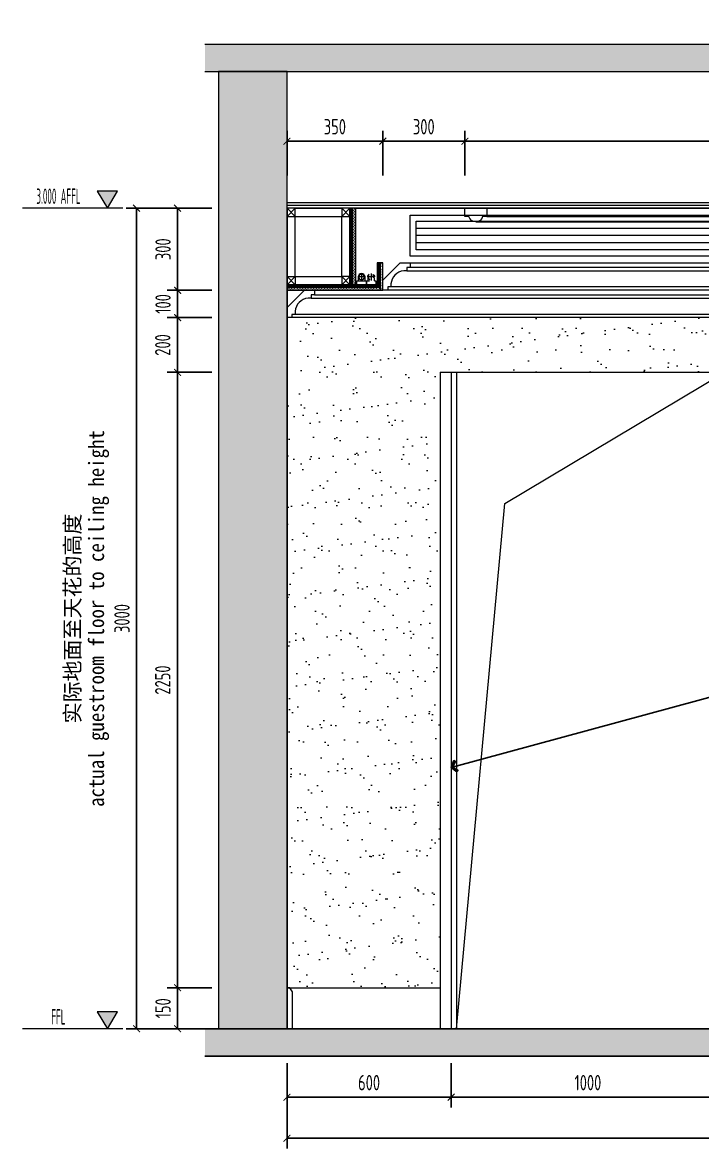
# Model space of a CAD drawing. Header units: millimetres. Extents: x 3162 to 221128, y -144913 to 11496.
# Drawn here: x 215013 to 217498, y -18140 to -14023 of the extents above; entities that cross this region are included whole.
import ezdxf
from ezdxf.enums import TextEntityAlignment as Align
from ezdxf.xclip import XClip

# ---------------------------------------------------------------- set-up
doc = ezdxf.new("R2010")
doc.units = ezdxf.units.MM
doc.header["$LTSCALE"] = 10
doc.header["$XCLIPFRAME"] = 2
doc.linetypes.add('ACAD_ISO03W100', pattern=[30, 12, -18])
doc.linetypes.add('DOTE', pattern=[61.468, 50.8, -5.08, 0.508, -5.08])
doc.layers.get('Defpoints').update_dxf_attribs({"color": 250})
for name, color, linetype, lineweight in [('Contour【轮廓线】', 94, 'Continuous', 0), ('Elevation【立面图库】', 150, 'Continuous', 0), ('FC-Hatch【平面填充】', 250, 'Continuous', 0), ('FC-Refe【标注引线】', 2, 'Continuous', 0), ('FF-Fixed【固定家具】', 30, 'Continuous', 0), ('FF-Socket【电气】', 124, 'Continuous', 0), ('FF-Text【平面文字】', 2, 'Continuous', 0), ('FF-【活动成品家具】', 51, 'Continuous', 0), ('Fine【细线】', 250, 'Continuous', 0), ('Finish【完成面】', 2, 'Continuous', 0), ('Gray【中细线】', 8, 'Continuous', 0), ('RC-dimensions', 44, 'Continuous', 0), ('RC-Lamps【天花灯具】', 2, 'Continuous', 0), ('RC-Modelling【天花造型】', 30, 'Continuous', 0), ('Wall【立面墙】', 252, 'Continuous', 0)]:
    doc.layers.add(name, color=color, linetype=linetype, lineweight=lineweight)
doc.layers.add('WALL_NEW【新建墙体】', color=4, linetype='Continuous')
doc.layers.add('WALL【墙体】', color=7, linetype='Continuous')
doc.styles.add('宋体', font='', dxfattribs={"width": 0.8})
doc.styles.add('尺寸标注', font='ARCHS.SHX', dxfattribs={"width": 0.8})
doc.styles.add('标高', font='ARCHS.SHX', dxfattribs={"width": 0.5})
doc.styles.get('宋体').set_extended_font_data('SimSun')
doc.dimstyles.new('海龙1：25', dxfattribs={"dimscale": 25, "dimtxt": 2.25, "dimasz": 1, "dimexe": 1.5, "dimexo": 1, "dimgap": 1, "dimtad": 1, "dimdec": 0, "dimrnd": 5, "dimdsep": 46, "dimtxsty": '尺寸标注', "dimblk": 'ARCHTICK', "dimblk1": 'ARCHTICK', "dimblk2": 'ARCHTICK', "dimcen": 1, "dimclrd": 44, "dimclre": 44, "dimclrt": 2, "dimadec": 0, "dimazin": 0, "dimtfac": 1, "dimtdec": 0, "dimtix": 1, "dimtmove": 2, "dimatfit": 3, "dimldrblk": 'hl_arrow2', "dimfxl": 5, "dimfxlon": 1, "dimarcsym": 0})
pattern_1 = [(225, (111560.62, 0), (35.35534, -35.35534), []), (230, (111560.62, 0), (-71.726018, 6.275218), [7.5, -82.5]), (175, (111560.62, 0), (13.87511, -75.219228), [6, -66]), (280.4514, (111554.64, 0.52), (-57.85092, -68.94393), [6.374, -70.1142]), (226.1842, (111560.62, -20), (-106.724086, 16.55189), [11.25, -123.75]), (276.6356, (111551.73, -18.62), (-93.46626, -97.41178), [9.56105, -105.1713]), (171.1842, (111560.62, -20), (-93.46618, -97.41189), [9, -99]), (201, (111550.62, -15), (-59.690703, 40.261893), [7.5, -82.5]), (146, (111550.62, -15), (-24.33156, -72.515006), [6, -66]), (251.4514, (111545.645, -11.645), (-84.022234, -32.253037), [6.374, -70.1142]), (217.5, (111560.62, 0), (-1.2159855, -33.2893854), [0.5, -65.2, 0.5, -67, 0.5, -66.25]), (187.5, (111560.62, 0), (-26.306954, -39.441171), [0.5, -38.2, 0.5, -63.7, 0.5, -25.25]), (147.5, (111582.92, -3e-15), (-53.3822436, 2.255487), [0.5, -25, 0.5, -78, 0.5, -103.5]), (137.5, (111592.92, -4e-15), (-58.318617, -10.010498), [0.5, -32.5, 0.5, -51.8, 0.5, -73.5])]
pattern_2 = [(0, (110819.52, 0), (0, 4.37515), []), (135, (110821.708, -2.188), (-8.7503038, -8.7503038), [6.1873991, -6.1873991]), (135, (110822.801, -2.188), (-8.7503038, -8.7503038), [6.1873991, -6.1873991]), (135, (110823.895, -2.188), (-8.7503038, -8.7503038), [6.1873991, -6.1873991])]

# ---------------------------------------------------------------- blocks, each defined once
blk = doc.blocks.new('海龙工具_踢脚线')
blk.add_lwpolyline([(20, 0), (20, 90), (10, 100), (0, 100)])
blk = doc.blocks.new('_ArchTick')
at = {"color": 2, "linetype": 'ByBlock', "const_width": 0.15}
blk.add_lwpolyline([(-0.5, -0.5), (0.5, 0.5)], dxfattribs=at)
blk = doc.blocks.new('*D236')
at = {"layer": 'Defpoints', "color": 0, "transparency": 16777216}
for p in [(215729.6, -14702.3), (215579.6, -15002.3), (215729.6, -15002.3)]:
    blk.add_point(p, dxfattribs=at)
at = {"layer": 'RC-dimensions', "color": 44, "lineweight": -2, "transparency": 16777216}
for p, q in [((215704.6, -14702.3), (215542.1, -14702.3)), ((215579.6, -14702.3), (215579.6, -15002.3)), ((215704.6, -15002.3), (215542.1, -15002.3))]:
    blk.add_line(p, q, dxfattribs=at)
at = {"layer": 'RC-dimensions', "color": 44, "lineweight": -2, "transparency": 16777216, "xscale": 25, "yscale": 25, "zscale": 25}
for p, rotation in [((215579.6, -14702.3), 90), ((215579.6, -15002.3), 270)]:
    blk.add_blockref('_ArchTick', p, dxfattribs=dict(at, rotation=rotation))
at = {"layer": 'RC-dimensions', "color": 2, "transparency": 16777216, "insert": (215526.4, -14852.3), "char_height": 56.25, "attachment_point": 5, "rotation": 90, "style": '尺寸标注'}
blk.add_mtext('300', dxfattribs=at)
blk = doc.blocks.new('hl_arrow2')
at = {"color": 2}
blk.add_line((-0.22, 0), (-1, 0), dxfattribs=at)
blk.add_lwpolyline([(-0.22, 0), (-0.86, -0.69), (-0.65, -0.86), (0, 0), (-0.65, 0.86), (-0.86, 0.69)], close=True, dxfattribs=at)
for points in [[(-0.86, 0.69), (-0.65, 0.86), (-0.22, 0), (0, 0)], [(-0.86, -0.69), (-0.65, -0.86), (-0.22, 0), (0, 0)]]:
    blk.add_solid(points, dxfattribs=at)
blk = doc.blocks.new('*D237')
at = {"layer": 'Defpoints', "color": 0, "transparency": 16777216}
for p in [(215729.6, -17552.3), (215579.6, -17702.3), (215729.6, -17702.3)]:
    blk.add_point(p, dxfattribs=at)
at = {"layer": 'RC-dimensions', "color": 44, "lineweight": -2, "transparency": 16777216}
for p, q in [((215704.6, -17552.3), (215542.1, -17552.3)), ((215579.6, -17552.3), (215579.6, -17702.3)), ((215704.6, -17702.3), (215542.1, -17702.3))]:
    blk.add_line(p, q, dxfattribs=at)
at = {"layer": 'RC-dimensions', "color": 44, "lineweight": -2, "transparency": 16777216, "xscale": 25, "yscale": 25, "zscale": 25}
for p, rotation in [((215579.6, -17552.3), 90), ((215579.6, -17702.3), 270)]:
    blk.add_blockref('_ArchTick', p, dxfattribs=dict(at, rotation=rotation))
at = {"layer": 'RC-dimensions', "color": 2, "transparency": 16777216, "insert": (215526.4, -17627.3), "char_height": 56.25, "attachment_point": 5, "rotation": 90, "style": '尺寸标注'}
blk.add_mtext('150', dxfattribs=at)
blk = doc.blocks.new('*D238')
at = {"layer": 'Defpoints', "color": 0, "transparency": 16777216}
for p in [(215729.6, -14702.3), (215429.6, -17702.3), (215729.6, -17702.3)]:
    blk.add_point(p, dxfattribs=at)
at = {"layer": 'RC-dimensions', "color": 44, "lineweight": -2, "transparency": 16777216}
for p, q in [((215554.6, -14702.3), (215392.1, -14702.3)), ((215429.6, -14702.3), (215429.6, -17702.3)), ((215554.6, -17702.3), (215392.1, -17702.3))]:
    blk.add_line(p, q, dxfattribs=at)
at = {"layer": 'RC-dimensions', "color": 44, "lineweight": -2, "transparency": 16777216, "xscale": 25, "yscale": 25, "zscale": 25}
for p, rotation in [((215429.6, -14702.3), 90), ((215429.6, -17702.3), 270)]:
    blk.add_blockref('_ArchTick', p, dxfattribs=dict(at, rotation=rotation))
at = {"layer": 'RC-dimensions', "color": 2, "transparency": 16777216, "insert": (215376.4, -16202.3), "char_height": 56.25, "attachment_point": 5, "rotation": 90, "style": '尺寸标注'}
blk.add_mtext('3000', dxfattribs=at)
blk = doc.blocks.new('海龍_立面标识')
at = {"style": '宋体', "width": 0.9, "flags": 8}
blk.add_attdef('FLOOR_HEIGHT', text='', height=2.25, rotation=90, dxfattribs=at).set_placement((0, 0), align=Align.CENTER)
at = {"style": '宋体', "flags": 8}
blk.add_attdef('HEIGHT', text='', height=2.25, rotation=90, dxfattribs=at).set_placement((-3.5, 0), align=Align.CENTER)
blk = doc.blocks.new('hl_Elevation-A2')
blk.add_hatch(color=150).paths.add_polyline_path([(3.74, 2.47), (2.27, 0), (0.8, 2.47)])
at = {"color": 150}
blk.add_line((0, 0), (14.67, 0), dxfattribs=at)
blk.add_lwpolyline([(3.74, 2.47), (2.27, 0), (0.8, 2.47)], close=True, dxfattribs=at)
at = {"color": 2, "style": '标高', "width": 0.8, "flags": 8}
blk.add_attdef('HEIGHT', text='', height=2.25, dxfattribs=at).set_placement((9.42, 1.75), align=Align.MIDDLE_CENTER)
blk = doc.blocks.new('*D243')
at = {"layer": 'Defpoints', "color": 0, "transparency": 16777216}
for p in [(215979.6, -17802.3), (219329.6, -17802.3), (215979.6, -18102.3)]:
    blk.add_point(p, dxfattribs=at)
at = {"layer": 'RC-dimensions', "color": 44, "lineweight": -2, "transparency": 16777216}
for p, q in [((215979.6, -17977.3), (215979.6, -18139.8)), ((219329.6, -17977.3), (219329.6, -18139.8)), ((219329.6, -18102.3), (215979.6, -18102.3))]:
    blk.add_line(p, q, dxfattribs=at)
at = {"layer": 'RC-dimensions', "color": 44, "lineweight": -2, "transparency": 16777216, "xscale": 25, "yscale": 25, "zscale": 25, "rotation": 180}
blk.add_blockref('_ArchTick', (215979.6, -18102.3), dxfattribs=at)
at = {"layer": 'RC-dimensions', "color": 44, "lineweight": -2, "transparency": 16777216, "xscale": 25, "yscale": 25, "zscale": 25}
blk.add_blockref('_ArchTick', (219329.6, -18102.3), dxfattribs=at)
at = {"layer": 'RC-dimensions', "color": 2, "transparency": 16777216, "insert": (217654.6, -18049.1), "char_height": 56.25, "attachment_point": 5, "style": '尺寸标注'}
blk.add_mtext('3350', dxfattribs=at)
blk = doc.blocks.new('1800平10108344')
h = blk.add_hatch()
h.set_pattern_fill('AR-CONC', color=8, scale=40, style=0)
h.set_pattern_definition([(50, (-6066.9, -21172.5), (286.904, -25.1009), [30, -330]), (355, (-6066.9, -21172.5), (-55.5005, 300.877), [24, -264]), (100.4514, (-6043, -21174.58), (231.4038, 275.7758), [25.496, -280.457]), (46.1842, (-6066.9, -21092.5), (426.8964, -66.2076), [45, -495]), (96.6356, (-6031.33, -21098), (373.865, 389.647), [38.244, -420.685]), (351.1842, (-6066.9, -21092.5), (373.865, 389.6474), [36, -396]), (21, (-6026.9, -21112.5), (238.7628, -161.0476), [30, -330]), (326, (-6026.9, -21112.5), (97.326, 290.06), [24, -264]), (71.4514, (-6007, -21125.9), (336.089, 129.0122), [25.496, -280.457]), (37.5, (-6066.9, -21172.49), (4.86394, 133.15754), [0, -260.8, 0, -268, 0, -265]), (7.5, (-6066.9, -21172.49), (105.2278, 157.7647), [0, -152.8, 0, -254.8, 0, -101]), (327.5, (-6156.1, -21172.49), (213.52897, -9.02195), [0, -100, 0, -312, 0, -414]), (317.5, (-6196.1, -21172.49), (233.2745, 40.042), [0, -130, 0, -207.2, 0, -294])])
h.paths.add_polyline_path([(895.8, -677.7), (147.8, -677.7, 2.020977), (895.8, 81.4)])
at = {"ltscale": 300}
blk.add_arc((811.5, -583.5), 670.3, 188.0791, 82.7724, dxfattribs=at)
at = {"color": 8}
blk.add_arc((811.5, -583.5), 640.3, 188.4604, 82.4318, dxfattribs=at)
blk = doc.blocks.new('海龙_05091009')
at = {"layer": 'FC-Hatch【平面填充】'}
h = blk.add_hatch(dxfattribs=at)
h.set_pattern_fill('AR-SAND', color=256, scale=2.5)
h.set_pattern_definition([(37.5, (-3375, -1675), (-4, 122.3533), [0, -96.52, 0, -107.95, 0, -103.1875]), (7.5, (-3375, -1675), (112.381, 179.2063), [0, -52.07, 0, -86.995, 0, -33.3375]), (327.5, (-3453.1, -1675), (197.748, 0.3593), [0, -31.75, 0, -114.3, 0, -149.225]), (317.5, (-3453.1, -1675), (190.889, 55.7323), [0, -15.875, 0, -74.93, 0, -85.725])])
h.paths.add_polyline_path([(1175, -260), (1175, 75), (1175, 1075), (1175, 1195), (1074, 1195), (1074, 1207), (755, 1207), (289.7, 1207), (278, 1207), (278, 1195), (175, 1195), (175, 1675), (-210, 1675), (-210, 1225), (-585, 1225), (-585, 1125), (-1335, 1125), (-1335, 1225), (-1710, 1225), (-1710, 1675), (-1895, 1675), (-1895, 1075), (-3095, 1075), (-3175, 1075), (-3175, 1675), (-3375, 1675), (-3375, 800), (-3375, -800), (-3375, -1675), (-3175, -1675), (-3175, -1075), (-3095, -1075), (-3095, -1675), (-2510, -1675), (-2510, -1255, -0.266667), (-1910, -1255), (-1910, -1675), (-1860, -1675), (-1860, 325), (-807.9, 325, -0.082962), (-741.3, 535.6), (-746.5, 538.8), (-740.3, 537.5, -0.067604), (-636.9, 685.4), (-641, 689.8), (-635.5, 686.9, -0.067604), (-496, 801.4), (-498.8, 806.8), (-494.2, 802.5, -0.067604), (-329, 875.1), (-330.2, 881.1), (-327, 875.7, -0.136638), (32.7, 877.3), (34.7, 883), (34.7, 876.7, -0.067604), (200.5, 805.6), (204, 810.5), (202.3, 804.5, -0.067604), (342.8, 691.2), (347.5, 695), (344.2, 689.7, -0.067604), (448.9, 542.7), (454.5, 545.1), (449.9, 540.8, -0.067604), (511.1, 371.1), (517.1, 371.9), (511.5, 369, -0.067604), (524.6, 189.1), (530.7, 188.2), (524.5, 186.9, -0.067604), (488.6, 10.1), (494.1, 7.7), (487.9, 8.1, -0.067604), (405.6, -152.5), (410.3, -156.3), (404.3, -154.2, -0.067604), (281.8, -286.6), (285.2, -291.6), (280.1, -288, -0.067604), (126.4, -382.4), (128.4, -388.1), (124.4, -383.2, -0.067604), (-49.1, -432.7), (-48.7, -438.7), (-51.2, -433, -0.00331), (-60, -434.1), (-60, -1675), (-10, -1675), (-10, -1255, -0.266667), (590, -1255), (590, -1675), (1175, -1675), (1175, -1460)])
h.paths.add_polyline_path([(-2268.8, 530.7, -0.042541), (-2719.6, 530, -0.392693), (-2742.8, 555.5, -0.054013), (-2733.3, 637.2, -0.104388), (-2775.6, 953.7, -0.080415), (-2773.9, 961.7), (-2766.1, 988.3), (-2766.2, 1052.5), (-2223.8, 1053.3), (-2223.7, 989.2), (-2215.8, 962.6, -0.080415), (-2214.1, 954.6, -0.104388), (-2255.4, 638, -0.054013), (-2245.6, 556.3, -0.392693)], flags=16)
at = {"layer": 'WALL【墙体】'}
for p, q in [((-3625, 1925), (3375, 1925)), ((-3375, 1675), (3375, 1675))]:
    blk.add_line(p, q, dxfattribs=at)
at = {"layer": 'FF-【活动成品家具】', "xscale": -1, "rotation": 180}
blk.add_blockref('1800平10108344', (-955.8, -352.7), dxfattribs=at)
blk = doc.blocks.new('海龙_05143141')
at = {"layer": 'Contour【轮廓线】', "color": 8}
for points in [[(495, -77), (495, -88), (507, -88), (507, -100), (525, -100), (525, -63), (461, 0), (425, 0), (425, -17), (437, -17), (437, -29), (448, -29, -0.370903), (495, -77)], [(845, -177), (845, -188), (857, -188), (857, -200), (875, -200), (875, -163), (811, -100), (775, -100), (775, -117), (787, -117), (787, -129), (798, -129, -0.370903), (845, -177)]]:
    blk.add_lwpolyline(points, format="xyb", dxfattribs=at)
at = {"layer": 'RC-Modelling【天花造型】'}
for p, q in [((425, 0), (-875, 0)), ((-875, -100), (525, -100)), ((-875, -200), (857, -200))]:
    blk.add_line(p, q, dxfattribs=at)
at = {"layer": 'RC-Modelling【天花造型】', "color": 8}
for p, q in [((-875, -17), (425, -17)), ((437, -29), (-875, -29)), ((-875, -88), (495, -88)), ((775, -117), (-875, -117)), ((787, -129), (-875, -129)), ((-875, -188), (845, -188))]:
    blk.add_line(p, q, dxfattribs=at)
at = {"layer": 'RC-Modelling【天花造型】'}
blk.add_lwpolyline([(875, 200), (875, 200), (875, -100), (525, -100), (525, 0), (545, 0), (545, -80), (625, -80), (625, 200), (-875, 200)], dxfattribs=at)
blk = doc.blocks.new('天花风口')
at = {"color": 251}
for p, q in [((2127.5, 101.2), (-277.5, 101.2)), ((2127.5, 75), (-277.5, 75)), ((2127.5, 48.8), (-277.5, 48.8))]:
    blk.add_line(p, q, dxfattribs=at)
blk.add_lwpolyline([(2150, 150), (2150, 0), (-300, 0), (-300, 150)], close=True)
blk.add_lwpolyline([(2127.5, 22.5), (-277.5, 22.5), (-277.5, 127.5), (2127.5, 127.5)], close=True, dxfattribs=at)
blk = doc.blocks.new('海龙工具_暗藏灯')
at = {"color": 8, "linetype": 'DOTE', "ltscale": 4.56}
for p, q in [((0, 41.7), (0, 15.3)), ((-13.2, 28.5), (13.2, 28.5))]:
    blk.add_line(p, q, dxfattribs=at)
at = {"ltscale": 100}
blk.add_lwpolyline([(-17.4, 13.9), (-17.4, 0), (17.4, 0), (17.4, 13.9)], close=True, dxfattribs=at)
blk.add_lwpolyline([(-12.5, 13.9), (-12.5, 28.5, -1), (12.5, 28.5), (12.5, 13.9)], format="xyb", dxfattribs=at)
blk.add_circle((0, 28.5), 10.4, dxfattribs=at)
blk = doc.blocks.new('海龙工具_暗藏灯[虚]')
at = {"color": 8, "linetype": 'DOTE', "ltscale": 4.56}
for p, q in [((0, 41.7), (0, 15.3)), ((-13.2, 28.5), (13.2, 28.5))]:
    blk.add_line(p, q, dxfattribs=at)
at = {"color": 8, "linetype": 'ACAD_ISO03W100', "ltscale": 0.1}
blk.add_lwpolyline([(-17.4, 13.9), (-17.4, 0), (17.4, 0), (17.4, 13.9)], close=True, dxfattribs=at)
blk.add_lwpolyline([(-12.5, 13.9), (-12.5, 28.5, -1), (12.5, 28.5), (12.5, 13.9)], format="xyb", dxfattribs=at)
blk.add_circle((0, 28.5), 10.4, dxfattribs=at)
blk = doc.blocks.new('D_暗藏灯管')
for name, p in [('海龙工具_暗藏灯[虚]', (-17.4, 0)), ('海龙工具_暗藏灯', (17.4, 0))]:
    blk.add_blockref(name, p)
blk = doc.blocks.new('*D425')
at = {"layer": 'Defpoints', "color": 0, "transparency": 16777216}
for p in [(215729.6, -15002.3), (215579.6, -15102.3), (215729.6, -15102.3)]:
    blk.add_point(p, dxfattribs=at)
at = {"layer": 'RC-dimensions', "color": 44, "lineweight": -2, "transparency": 16777216}
for p, q in [((215579.6, -15002.3), (215579.6, -14977.3)), ((215704.6, -15002.3), (215542.1, -15002.3)), ((215579.6, -15002.3), (215579.6, -15102.3)), ((215704.6, -15102.3), (215542.1, -15102.3)), ((215579.6, -15102.3), (215579.6, -15127.3))]:
    blk.add_line(p, q, dxfattribs=at)
at = {"layer": 'RC-dimensions', "color": 44, "lineweight": -2, "transparency": 16777216, "xscale": 25, "yscale": 25, "zscale": 25}
for p, rotation in [((215579.6, -15002.3), 270), ((215579.6, -15102.3), 90)]:
    blk.add_blockref('_ArchTick', p, dxfattribs=dict(at, rotation=rotation))
at = {"layer": 'RC-dimensions', "color": 2, "transparency": 16777216, "insert": (215526.4, -15052.3), "char_height": 56.25, "attachment_point": 5, "rotation": 90, "style": '尺寸标注'}
blk.add_mtext('100', dxfattribs=at)
blk = doc.blocks.new('*D426')
at = {"layer": 'Defpoints', "color": 0, "transparency": 16777216}
for p in [(215729.6, -15102.3), (215579.6, -15302.3), (215729.6, -15302.3)]:
    blk.add_point(p, dxfattribs=at)
at = {"layer": 'RC-dimensions', "color": 44, "lineweight": -2, "transparency": 16777216}
for p, q in [((215704.6, -15102.3), (215542.1, -15102.3)), ((215579.6, -15102.3), (215579.6, -15302.3)), ((215704.6, -15302.3), (215542.1, -15302.3))]:
    blk.add_line(p, q, dxfattribs=at)
at = {"layer": 'RC-dimensions', "color": 44, "lineweight": -2, "transparency": 16777216, "xscale": 25, "yscale": 25, "zscale": 25}
for p, rotation in [((215579.6, -15102.3), 90), ((215579.6, -15302.3), 270)]:
    blk.add_blockref('_ArchTick', p, dxfattribs=dict(at, rotation=rotation))
at = {"layer": 'RC-dimensions', "color": 2, "transparency": 16777216, "insert": (215525.3, -15202.3), "char_height": 56.25, "attachment_point": 5, "rotation": 90, "style": '尺寸标注'}
blk.add_mtext('200', dxfattribs=at)
blk = doc.blocks.new('*D427')
at = {"layer": 'Defpoints', "color": 0, "transparency": 16777216}
for p in [(215729.6, -15302.3), (215579.6, -17552.3), (215729.6, -17552.3)]:
    blk.add_point(p, dxfattribs=at)
at = {"layer": 'RC-dimensions', "color": 44, "lineweight": -2, "transparency": 16777216}
for p, q in [((215704.6, -15302.3), (215542.1, -15302.3)), ((215579.6, -15302.3), (215579.6, -17552.3)), ((215704.6, -17552.3), (215542.1, -17552.3))]:
    blk.add_line(p, q, dxfattribs=at)
at = {"layer": 'RC-dimensions', "color": 44, "lineweight": -2, "transparency": 16777216, "xscale": 25, "yscale": 25, "zscale": 25}
for p, rotation in [((215579.6, -15302.3), 90), ((215579.6, -17552.3), 270)]:
    blk.add_blockref('_ArchTick', p, dxfattribs=dict(at, rotation=rotation))
at = {"layer": 'RC-dimensions', "color": 2, "transparency": 16777216, "insert": (215525.3, -16427.3), "char_height": 56.25, "attachment_point": 5, "rotation": 90, "style": '尺寸标注'}
blk.add_mtext('2250', dxfattribs=at)
blk = doc.blocks.new('*D442')
at = {"layer": 'Defpoints', "color": 0, "transparency": 16777216}
for p in [(216329.6, -14457.5), (215979.6, -14607.5), (216329.6, -14607.5)]:
    blk.add_point(p, dxfattribs=at)
at = {"layer": 'RC-dimensions', "color": 44, "lineweight": -2, "transparency": 16777216}
for p, q in [((215979.6, -14582.5), (215979.6, -14420)), ((216329.6, -14582.5), (216329.6, -14420)), ((215979.6, -14457.5), (216329.6, -14457.5))]:
    blk.add_line(p, q, dxfattribs=at)
at = {"layer": 'RC-dimensions', "color": 44, "lineweight": -2, "transparency": 16777216, "xscale": 25, "yscale": 25, "zscale": 25, "rotation": 180}
blk.add_blockref('_ArchTick', (215979.6, -14457.5), dxfattribs=at)
at = {"layer": 'RC-dimensions', "color": 44, "lineweight": -2, "transparency": 16777216, "xscale": 25, "yscale": 25, "zscale": 25}
blk.add_blockref('_ArchTick', (216329.6, -14457.5), dxfattribs=at)
at = {"layer": 'RC-dimensions', "color": 2, "transparency": 16777216, "insert": (216154.6, -14404.4), "char_height": 56.25, "attachment_point": 5, "style": '尺寸标注'}
blk.add_mtext('350', dxfattribs=at)
blk = doc.blocks.new('*D443')
at = {"layer": 'Defpoints', "color": 0, "transparency": 16777216}
for p in [(216629.6, -14457.5), (216329.6, -14607.5), (216629.6, -14607.5)]:
    blk.add_point(p, dxfattribs=at)
at = {"layer": 'RC-dimensions', "color": 44, "lineweight": -2, "transparency": 16777216}
for p, q in [((216329.6, -14582.5), (216329.6, -14420)), ((216629.6, -14582.5), (216629.6, -14420)), ((216329.6, -14457.5), (216629.6, -14457.5))]:
    blk.add_line(p, q, dxfattribs=at)
at = {"layer": 'RC-dimensions', "color": 44, "lineweight": -2, "transparency": 16777216, "xscale": 25, "yscale": 25, "zscale": 25, "rotation": 180}
blk.add_blockref('_ArchTick', (216329.6, -14457.5), dxfattribs=at)
at = {"layer": 'RC-dimensions', "color": 44, "lineweight": -2, "transparency": 16777216, "xscale": 25, "yscale": 25, "zscale": 25}
blk.add_blockref('_ArchTick', (216629.6, -14457.5), dxfattribs=at)
at = {"layer": 'RC-dimensions', "color": 2, "transparency": 16777216, "insert": (216479.6, -14404.4), "char_height": 56.25, "attachment_point": 5, "style": '尺寸标注'}
blk.add_mtext('300', dxfattribs=at)
blk = doc.blocks.new('*D445')
at = {"layer": 'Defpoints', "color": 0, "transparency": 16777216}
for p in [(215979.6, -17802.3), (216579.6, -17802.3), (215979.6, -17952.3)]:
    blk.add_point(p, dxfattribs=at)
at = {"layer": 'RC-dimensions', "color": 44, "lineweight": -2, "transparency": 16777216}
for p, q in [((215979.6, -17827.3), (215979.6, -17989.8)), ((216579.6, -17827.3), (216579.6, -17989.8)), ((216579.6, -17952.3), (215979.6, -17952.3))]:
    blk.add_line(p, q, dxfattribs=at)
at = {"layer": 'RC-dimensions', "color": 44, "lineweight": -2, "transparency": 16777216, "xscale": 25, "yscale": 25, "zscale": 25, "rotation": 180}
blk.add_blockref('_ArchTick', (215979.6, -17952.3), dxfattribs=at)
at = {"layer": 'RC-dimensions', "color": 44, "lineweight": -2, "transparency": 16777216, "xscale": 25, "yscale": 25, "zscale": 25}
blk.add_blockref('_ArchTick', (216579.6, -17952.3), dxfattribs=at)
at = {"layer": 'RC-dimensions', "color": 2, "transparency": 16777216, "insert": (216279.6, -17899.1), "char_height": 56.25, "attachment_point": 5, "style": '尺寸标注'}
blk.add_mtext('600', dxfattribs=at)
blk = doc.blocks.new('*D446')
at = {"layer": 'Defpoints', "color": 0, "transparency": 16777216}
for p in [(216579.6, -17802.3), (217579.5, -17802.3), (216579.6, -17952.3)]:
    blk.add_point(p, dxfattribs=at)
at = {"layer": 'RC-dimensions', "color": 44, "lineweight": -2, "transparency": 16777216}
for p, q in [((216579.6, -17827.3), (216579.6, -17989.8)), ((217579.5, -17827.3), (217579.5, -17989.8)), ((217579.5, -17952.3), (216579.6, -17952.3))]:
    blk.add_line(p, q, dxfattribs=at)
at = {"layer": 'RC-dimensions', "color": 44, "lineweight": -2, "transparency": 16777216, "xscale": 25, "yscale": 25, "zscale": 25, "rotation": 180}
blk.add_blockref('_ArchTick', (216579.6, -17952.3), dxfattribs=at)
at = {"layer": 'RC-dimensions', "color": 44, "lineweight": -2, "transparency": 16777216, "xscale": 25, "yscale": 25, "zscale": 25}
blk.add_blockref('_ArchTick', (217579.5, -17952.3), dxfattribs=at)
at = {"layer": 'RC-dimensions', "color": 2, "transparency": 16777216, "insert": (217079.5, -17899.1), "char_height": 56.25, "attachment_point": 5, "style": '尺寸标注'}
blk.add_mtext('1000', dxfattribs=at)
blk = doc.blocks.new('*D455')
at = {"layer": 'Defpoints', "color": 0, "transparency": 16777216}
for p in [(218679.6, -14457.5), (216629.6, -14607.5), (218679.6, -14607.5)]:
    blk.add_point(p, dxfattribs=at)
at = {"layer": 'RC-dimensions', "color": 44, "lineweight": -2, "transparency": 16777216}
for p, q in [((216629.6, -14582.5), (216629.6, -14420)), ((218679.6, -14582.5), (218679.6, -14420)), ((216629.6, -14457.5), (218679.6, -14457.5))]:
    blk.add_line(p, q, dxfattribs=at)
at = {"layer": 'RC-dimensions', "color": 44, "lineweight": -2, "transparency": 16777216, "xscale": 25, "yscale": 25, "zscale": 25, "rotation": 180}
blk.add_blockref('_ArchTick', (216629.6, -14457.5), dxfattribs=at)
at = {"layer": 'RC-dimensions', "color": 44, "lineweight": -2, "transparency": 16777216, "xscale": 25, "yscale": 25, "zscale": 25}
blk.add_blockref('_ArchTick', (218679.6, -14457.5), dxfattribs=at)
at = {"layer": 'RC-dimensions', "color": 2, "transparency": 16777216, "insert": (217654.6, -14403.2), "char_height": 56.25, "attachment_point": 5, "style": '尺寸标注'}
blk.add_mtext('2050', dxfattribs=at)

msp = doc.modelspace()

# ---------------------------------------------------------------- hatches: boundary and pattern name
at = {"layer": 'FC-Hatch【平面填充】'}
h = msp.add_hatch(dxfattribs=at)
h.set_pattern_fill('钢筋混凝土', color=256, scale=50, angle=180, style=0, pattern_type=2)
h.set_pattern_definition(pattern_1)
h.paths.add_polyline_path([(215679.6, -14202.3), (215679.6, -14102.3), (219629.6, -14102.3), (219629.6, -14202.3)])
h = msp.add_hatch(dxfattribs=at)
h.set_pattern_fill('钢筋混凝土', color=256, scale=30, style=0, pattern_type=2)
h.set_pattern_definition([(45, (215729.57, -17702.254), (-21.2132, 21.2132), []), (50, (215729.57, -17702.254), (43.0356, -3.76513), [4.5, -49.5]), (355, (215729.57, -17702.254), (-8.32507, 45.13154), [3.6, -39.6]), (100.4514, (215733.155, -17702.567), (34.71055, 41.36636), [3.8244, -42.0685]), (46.1842, (215729.57, -17690.254), (64.03445, -9.9311), [6.75, -74.25]), (96.6356, (215734.905, -17691.08), (56.0798, 58.4471), [5.7366, -63.1028]), (351.1842, (215729.57, -17690.254), (56.0797, 58.4471), [5.4, -59.4]), (21, (215735.57, -17693.254), (35.81442, -24.15714), [4.5, -49.5]), (326, (215735.57, -17693.254), (14.59894, 43.509), [3.6, -39.6]), (71.4514, (215738.553, -17695.267), (50.41334, 19.3518), [3.8244, -42.0685]), (37.5, (215729.569, -17702.254), (0.72959, 19.97363), [0.3, -39.12, 0.3, -40.2, 0.3, -39.75]), (7.5, (215729.57, -17702.254), (15.78417, 23.6647), [0.3, -22.92, 0.3, -38.22, 0.3, -15.15]), (327.5, (215716.189, -17702.254), (32.029346, -1.35329), [0.3, -15, 0.3, -46.8, 0.3, -62.1]), (317.5, (215710.19, -17702.254), (34.99117, 6.0063), [0.3, -19.5, 0.3, -31.08, 0.3, -44.1])])
h.paths.add_polyline_path([(215979.6, -14702.3), (215979.6, -14202.3), (215729.6, -14202.3), (215729.6, -17702.3), (215979.6, -17702.3)])
h = msp.add_hatch(dxfattribs=at)
h.set_pattern_fill('石膏板', color=256, scale=2, style=0, pattern_type=2)
h.set_pattern_definition([(45, (215981.268, -15000.8194), (-5, 5), [1.6, -5.47107]), (135, (215992.3994, -15000.8194), (-5, -5), [1.6, -5.47107])])
h.paths.add_polyline_path([(216319.6, -14992.3), (215979.6, -14992.3), (215979.6, -15002.3), (216319.6, -15002.3)])
h.paths.add_polyline_path([(216329.6, -14902.3), (216319.6, -14902.3), (216319.6, -15002.3), (216329.6, -15002.3)])
h.paths.add_polyline_path([(216229.6, -14702.3), (216219.6, -14702.3), (216219.6, -14982.3), (216229.6, -14982.3)])
h = msp.add_hatch(dxfattribs=at)
h.set_pattern_fill('CORK', color=256, scale=1.378, style=0)
h.set_pattern_definition(pattern_2)
h.paths.add_polyline_path([(216219.6, -14702.3), (216209.6, -14702.3), (216209.6, -14732.3), (216209.6, -14952.3), (216209.6, -14982.3), (216219.6, -14982.3)])
h = msp.add_hatch(dxfattribs=at)
h.set_pattern_fill('CORK', color=256, scale=1.378, style=0)
h.set_pattern_definition(pattern_2)
h.paths.add_polyline_path([(216319.6, -14902.3), (216309.6, -14902.3), (216309.6, -14982.3), (216309.6, -14992.3), (216319.6, -14992.3)])
h = msp.add_hatch(dxfattribs=at)
h.set_pattern_fill('CORK', color=256, scale=1.378, style=0)
h.set_pattern_definition([(0, (215979.569, -14992.2537), (0, 4.37515), []), (135, (215981.757, -14994.441), (-8.7503, -8.7503), [6.1874, -6.1874]), (135, (215982.85, -14994.441), (-8.7503, -8.7503), [6.1874, -6.1874]), (135, (215983.944, -14994.441), (-8.7503, -8.7503), [6.1874, -6.1874])])
h.paths.add_polyline_path([(216309.6, -14982.3), (216229.6, -14982.3), (215979.6, -14982.3), (215979.6, -14992.3), (216309.6, -14992.3)])
h = msp.add_hatch(dxfattribs=at)
h.set_pattern_fill('AR-SAND', color=256, scale=2.5, style=0)
h.set_pattern_definition([(37.5, (215979.57, -15302.25), (-4, 122.3533), [0, -96.52, 0, -107.95, 0, -103.1875]), (7.5, (215979.57, -15302.25), (112.381, 179.206), [0, -52.07, 0, -86.995, 0, -33.3375]), (327.5, (215901.46, -15302.25), (197.748, 0.3593), [0, -31.75, 0, -114.3, 0, -149.225]), (317.5, (215901.46, -15302.25), (190.889, 55.732), [0, -15.875, 0, -74.93, 0, -85.725])])
h.paths.add_polyline_path([(219329.6, -15102.3), (219311.6, -15102.3), (217579.5, -15102.3), (215997.6, -15102.3), (215979.6, -15102.3), (215979.6, -15302.3), (216579.6, -15302.3), (219329.6, -15302.3)])
h.paths.add_polyline_path([(216539.6, -15302.3), (215979.6, -15302.3), (215979.6, -17552.3), (216539.6, -17552.3)])
h.paths.add_polyline_path([(217864.5, -15302.3), (217579.5, -15302.3), (217579.5, -17552.3), (219329.6, -17552.3), (219329.6, -15302.3), (219164.5, -15302.3), (219164.5, -17352.3), (217864.5, -17352.3)])
h = msp.add_hatch(dxfattribs=at)
h.set_pattern_fill('钢筋混凝土', color=256, scale=50, angle=180, style=0, pattern_type=2)
h.set_pattern_definition(pattern_1)
h.paths.add_polyline_path([(215679.6, -17802.3), (215679.6, -17702.3), (219629.6, -17702.3), (219629.6, -17802.3)])

# ---------------------------------------------------------------- linework, layer by layer
at = {"layer": 'Contour【轮廓线】', "color": 8}
for p, q in [((216709.6, -14732.3), (218599.6, -14732.3)), ((216669.6, -14752.3), (218639.6, -14752.3))]:
    msp.add_line(p, q, dxfattribs=at)
at = {"layer": 'Contour【轮廓线】'}
msp.add_line((215979.6, -17552.3), (216539.6, -17552.3), dxfattribs=at)
msp.add_lwpolyline([(216709.6, -14702.3), (216709.6, -14732.3), (216694.6, -14732.3, -0.8), (216644.6, -14732.3), (216629.6, -14732.3), (216629.6, -14702.3)], format="xyb", close=True, dxfattribs=at)
at = {"layer": 'FF-Fixed【固定家具】'}
for p, q in [((216539.6, -15302.3), (216539.6, -17702.3)), ((216599.6, -15302.3), (216599.6, -17702.3))]:
    msp.add_line(p, q, dxfattribs=at)
at = {"layer": 'FF-Fixed【固定家具】', "color": 8}
msp.add_line((216579.6, -15302.3), (216579.6, -17702.3), dxfattribs=at)
at = {"layer": 'Fine【细线】'}
for p, q in [((215979.6, -14732.3), (216009.6, -14702.3)), ((216009.6, -14732.3), (215979.6, -14702.3)), ((215979.6, -14952.3), (215979.6, -14732.3)), ((216009.6, -14702.3), (216179.6, -14702.3)), ((216009.6, -14952.3), (216009.6, -14732.3)), ((216009.6, -14732.3), (216179.6, -14732.3)), ((216209.6, -14702.3), (216179.6, -14732.3)), ((216209.6, -14732.3), (216179.6, -14702.3)), ((216179.6, -14952.3), (216179.6, -14732.3)), ((216209.6, -14952.3), (216209.6, -14732.3)), ((215979.6, -14982.3), (216009.6, -14952.3)), ((215979.6, -14952.3), (216009.6, -14982.3)), ((216009.6, -14952.3), (216179.6, -14952.3)), ((216009.6, -14982.3), (216179.6, -14982.3)), ((216209.6, -14982.3), (216179.6, -14952.3)), ((216209.6, -14952.3), (216179.6, -14982.3))]:
    msp.add_line(p, q, dxfattribs=at)
at = {"layer": 'Fine【细线】', "color": 25}
for points in [[(215979.6, -14702.3), (215979.6, -14732.3), (216009.6, -14732.3), (216009.6, -14702.3)], [(216209.6, -14702.3), (216179.6, -14702.3), (216179.6, -14732.3), (216209.6, -14732.3)], [(215979.6, -14982.3), (215979.6, -14952.3), (216009.6, -14952.3), (216009.6, -14982.3)], [(216209.6, -14982.3), (216209.6, -14952.3), (216179.6, -14952.3), (216179.6, -14982.3)]]:
    msp.add_lwpolyline(points, close=True, dxfattribs=at)
at = {"layer": 'Fine【细线】', "color": 250}
msp.add_lwpolyline([(216599.6, -17702.3), (216775.6, -15782.3), (217579.5, -15302.3)], dxfattribs=at)
at = {"layer": 'Finish【完成面】'}
for p, q in [((219329.6, -14692.3), (215979.6, -14692.3)), ((215979.6, -14702.3), (215979.6, -17702.3)), ((219329.6, -14702.3), (215979.6, -14702.3)), ((216539.6, -15302.3), (217579.5, -15302.3)), ((215979.6, -17702.3), (219329.6, -17702.3))]:
    msp.add_line(p, q, dxfattribs=at)
at = {"layer": 'Gray【中细线】'}
msp.add_line((219329.6, -14682.3), (215979.6, -14682.3), dxfattribs=at)
at = {"layer": 'RC-Modelling【天花造型】'}
for p, q in [((216209.6, -14702.3), (216209.6, -14982.3)), ((216219.6, -14702.3), (216219.6, -14982.3)), ((216229.6, -14702.3), (216229.6, -14982.3)), ((216319.6, -14902.3), (216319.6, -15002.3)), ((216229.6, -14982.3), (215979.6, -14982.3)), ((216309.6, -14982.3), (216309.6, -14992.3)), ((216319.6, -14992.3), (215979.6, -14992.3)), ((216329.6, -15002.3), (215979.6, -15002.3))]:
    msp.add_line(p, q, dxfattribs=at)
at = {"layer": 'Wall【立面墙】'}
for p, q in [((215679.6, -14102.3), (219629.6, -14102.3)), ((215679.6, -14202.3), (219629.6, -14202.3))]:
    msp.add_line(p, q, dxfattribs=at)
for points in [[(215979.6, -17702.3), (215979.6, -14202.3), (215729.6, -14202.3), (215729.6, -17702.3)], [(215679.6, -17702.3), (215679.6, -17702.3), (219629.6, -17702.3), (219629.6, -17702.3)], [(215679.6, -17802.3), (215679.6, -17802.3), (219629.6, -17802.3), (219629.6, -17802.3)]]:
    msp.add_lwpolyline(points, close=True, dxfattribs=at)

# ---------------------------------------------------------------- block references
at = {"layer": 'Contour【轮廓线】', "yscale": 1.5}
msp.add_blockref('海龙工具_踢脚线', (215979.6, -17702.3), dxfattribs=at)
at = {"layer": 'Elevation【立面图库】'}
ref = msp.add_blockref('hl_Elevation-A2', (215379.6, -14702.3), dxfattribs=dict(at, xscale=-25, yscale=25, zscale=25))
ref.add_attrib('HEIGHT', '3.000 AFFL', dxfattribs={"layer": '0', "color": 2, "height": 56.25, "style": '标高', "width": 0.5}).set_placement((215144.1, -14658.5), align=Align.MIDDLE_CENTER)
ref = msp.add_blockref('hl_Elevation-A2', (215379.6, -17702.3), dxfattribs=dict(at, xscale=-25, yscale=25, zscale=25))
ref.add_attrib('HEIGHT', 'FFL', dxfattribs={"layer": '0', "color": 2, "height": 56.25, "style": '标高', "width": 0.5}).set_placement((215144.1, -17658.5), align=Align.MIDDLE_CENTER)
at = {"layer": 'FF-Socket【电气】'}
msp.add_blockref('天花风口', (216729.6, -14877.3), dxfattribs=at)
at = {"layer": 'FF-Text【平面文字】'}
ref = msp.add_blockref('海龍_立面标识', (215310.8, -16202.3), dxfattribs=dict(at, xscale=25, yscale=25, zscale=25))
ref.add_attrib('FLOOR_HEIGHT', 'actual guestroom floor to ceiling height', dxfattribs={"layer": '0', "height": 56.25, "rotation": 90, "style": '宋体', "width": 0.9}).set_placement((215310.8, -16202.3), align=Align.CENTER)
ref.add_attrib('HEIGHT', '实际地面至天花的高度', dxfattribs={"layer": '0', "height": 56.25, "rotation": 90, "style": '宋体'}).set_placement((215223.3, -16202.3), align=Align.CENTER)
at = {"layer": 'FF-【活动成品家具】', "xscale": -1}
msp.add_blockref('海龙_05143141', (216854.6, -14902.3), dxfattribs=at)
at = {"layer": 'RC-Lamps【天花灯具】', "xscale": -1}
msp.add_blockref('D_暗藏灯管', (216269.6, -14982.3), dxfattribs=at)
at = {"layer": 'WALL_NEW【新建墙体】'}
ref = msp.add_blockref('海龙_05091009', (217654.6, -13886.7), dxfattribs=dict(at, rotation=89.99999999999999))
XClip(ref).set_block_clipping_path([(425.0000058371, -2424.9999802007), (1925.0000058371, 2425.0000197993)])

# ---------------------------------------------------------------- dimensions: what is measured, and where the dimension line sits
at = {"layer": 'RC-dimensions'}
for base, p1, p2, picture, middle in [((216329.6, -14457.5), (215979.6, -14607.5), (216329.6, -14607.5), '*D442', (216154.6, -14404.4)), ((216629.6, -14457.5), (216329.6, -14607.5), (216629.6, -14607.5), '*D443', (216479.6, -14404.4)), ((218679.6, -14457.5), (216629.6, -14607.5), (218679.6, -14607.5), '*D455', (217654.6, -14403.2))]:
    dim = msp.add_linear_dim(base=base, p1=p1, p2=p2, dimstyle='海龙1：25', dxfattribs=at)
    dim.commit()
    dim.dimension.update_dxf_attribs({"geometry": picture, "text_midpoint": middle})
for base, p1, p2, angle, picture, middle in [((215429.6, -17702.3), (215729.6, -14702.3), (215729.6, -17702.3), 270, '*D238', (215376.4, -16202.3)), ((215579.6, -15002.3), (215729.6, -14702.3), (215729.6, -15002.3), 270, '*D236', (215526.4, -14852.3)), ((215579.6, -15102.3), (215729.6, -15002.3), (215729.6, -15102.3), 270, '*D425', (215526.4, -15052.3)), ((215579.6, -15302.3), (215729.6, -15102.3), (215729.6, -15302.3), 270, '*D426', (215525.3, -15202.3)), ((215579.6, -17552.3), (215729.6, -15302.3), (215729.6, -17552.3), 270, '*D427', (215525.3, -16427.3)), ((215579.6, -17702.3), (215729.6, -17552.3), (215729.6, -17702.3), 270, '*D237', (215526.4, -17627.3)), ((215979.6, -18102.3), (219329.6, -17802.3), (215979.6, -17802.3), 180, '*D243', (217654.6, -18049.1)), ((215979.6, -17952.3), (216579.6, -17802.3), (215979.6, -17802.3), 180, '*D445', (216279.6, -17899.1)), ((216579.6, -17952.3), (217579.5, -17802.3), (216579.6, -17802.3), 180, '*D446', (217079.5, -17899.1))]:
    dim = msp.add_linear_dim(base=base, p1=p1, p2=p2, angle=angle, dimstyle='海龙1：25', override={"dimscale": 25, "dimtxsty": '尺寸标注', "dimblk1": 'ArchTick', "dimblk2": 'ArchTick', "dimsah": 1, "dimclrt": 2}, dxfattribs=at)
    dim.commit()
    dim.dimension.update_dxf_attribs({"geometry": picture, "text_midpoint": middle})

# ---------------------------------------------------------------- leaders
at = {"layer": 'FC-Refe【标注引线】'}
msp.add_leader([(216579.6, -16746.9), (220468.8, -15692.1), (220593.8, -15692.1)], dimstyle='海龙1：25', override={"dimscale": 25, "dimldrblk": 'hl_arrow2'}, dxfattribs=at)

doc.saveas('drawing.dxf')
